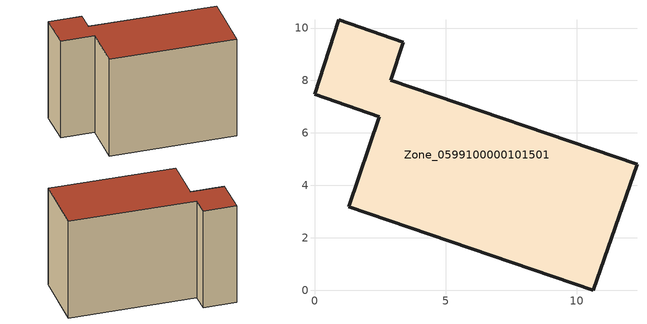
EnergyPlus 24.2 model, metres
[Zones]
Zone_0599100000101501
 floor ground (C_G): 2.47,6.62 0,7.47 0.93,10.31 3.39,9.47 2.91,8.02 12.3,4.81 10.63,0 1.3,3.19 z0
 wall outside (C_F): 3.39,9.47 0.93,10.31 0,7.47 2.47,6.62 1.3,3.19 10.63,0 12.3,4.81 2.91,8.02 3.39,9.47 z0:8.26
 roof outside (C_R): 1.3,3.19 10.63,0 12.3,4.81 2.91,8.02 3.39,9.47 0.93,10.31 0,7.47 2.47,6.62 z8.26
[BUILDING]
Pand.0599100000101501: North Axis=0; Terrain=City; Loads Convergence Tolerance Value=0.04; Temperature Convergence Tolerance Value=0.4; Solar Distribution=FullExterior; Maximum Number of Warmup Days=25; Minimum Number of Warmup Days=1
[Site:Location]
Rotterdam.The.Hague.AP_ZH_NLD Design_Conditions: Latitude=51.96; Longitude=4.45; Time Zone=1; Elevation=-4.5
[SITE:GROUNDTEMPERATURE:BUILDINGSURFACE]
18, 18, 18, 18, 18, 18, 18, 18, 18, 18, 18, 18
[MATERIAL] Thermal Absorptance=0.9; Solar Absorptance=0.7; Visible Absorptance=0.7
Name | Roughness | Thickness | Conductivity | Density | Specific Heat
G.TI.1992-2005 | MediumSmooth | 0.15 | 0.06 | 540 | 1210
F.TI.1992-2005 | Rough | 0.3 | 0.12 | 1920 | 840
R.TI.1992-2005 | MediumRough | 0.2 | 0.08 | 1500 | 1000
[CONSTRUCTION]
C_G: G.TI.1992-2005
C_F: F.TI.1992-2005
C_R: R.TI.1992-2005
[ZONE]
Zone_0599100000101501: Type=1; Multiplier=1; Ceiling Height=Autocalculate; Volume=Autocalculate; Floor Area=autocalculate; Part of Total Floor Area=Yes
[ZONEINFILTRATION:DESIGNFLOWRATE]
Infil_Zone_0599100000101501: Zone or ZoneList or Space or SpaceList=Zone_0599100000101501; Schedule=AlwaysOn; Design Flow Rate Calculation Method=Flow/Area; Flow Rate per Floor Area=0.0015; Constant Term Coefficient=1; Temperature Term Coefficient=0; Velocity Term Coefficient=0; Velocity Squared Term Coefficient=0
[HVACTEMPLATE:ZONE:IDEALLOADSAIRSYSTEM]
Zone_0599100000101501: Maximum Heating Supply Air Temperature=50; Minimum Cooling Supply Air Temperature=13; Maximum Heating Supply Air Humidity Ratio=0.0156; Minimum Cooling Supply Air Humidity Ratio=0.0077; Heating Limit=NoLimit; Cooling Limit=NoLimit; Dehumidification Control Type=ConstantSensibleHeatRatio; Cooling Sensible Heat Ratio=0.7; Dehumidification Setpoint=60; Humidification Control Type=None; Humidification Setpoint=30; Outdoor Air Method=None; Outdoor Air Flow Rate per Person=0.00944; Outdoor Air Flow Rate per Zone Floor Area=0; Outdoor Air Flow Rate per Zone=0; Demand Controlled Ventilation Type=None; Outdoor Air Economizer Type=NoEconomizer; Heat Recovery Type=None; Sensible Heat Recovery Effectiveness=0.7; Latent Heat Recovery Effectiveness=0.65
[ZONECONTROL:THERMOSTAT]
ThermostatControl_Zone_0599100000101501: Zone or ZoneList=Zone_0599100000101501; Control Type Schedule=DualSetpointControlType; Control 1=Thermostat_Zone_0599100000101501; Temperature Difference Between Cutout And Setpoint=0
[THERMOSTATSETPOINT:DUALSETPOINT]
Thermostat_Zone_0599100000101501: Heating Setpoint Temperature Schedule=HeatingSetpoint_Zone_0599100000101501; Cooling Setpoint Temperature Schedule=CoolingSetpoint_Zone_0599100000101501
[SCHEDULE:COMPACT]
HeatingSetpoint_Zone_0599100000101501: Through: 12/31, For: AllDays, Until: 24:00, 21
CoolingSetpoint_Zone_0599100000101501: Through: 12/31, For: AllDays, Until: 24:00, 24
DualSetpointControlType: Through: 12/31, For: AllDays, Until: 24:00, 4
AlwaysOn: Through: 12/31, For: AllDays, Until: 24:00, 1
